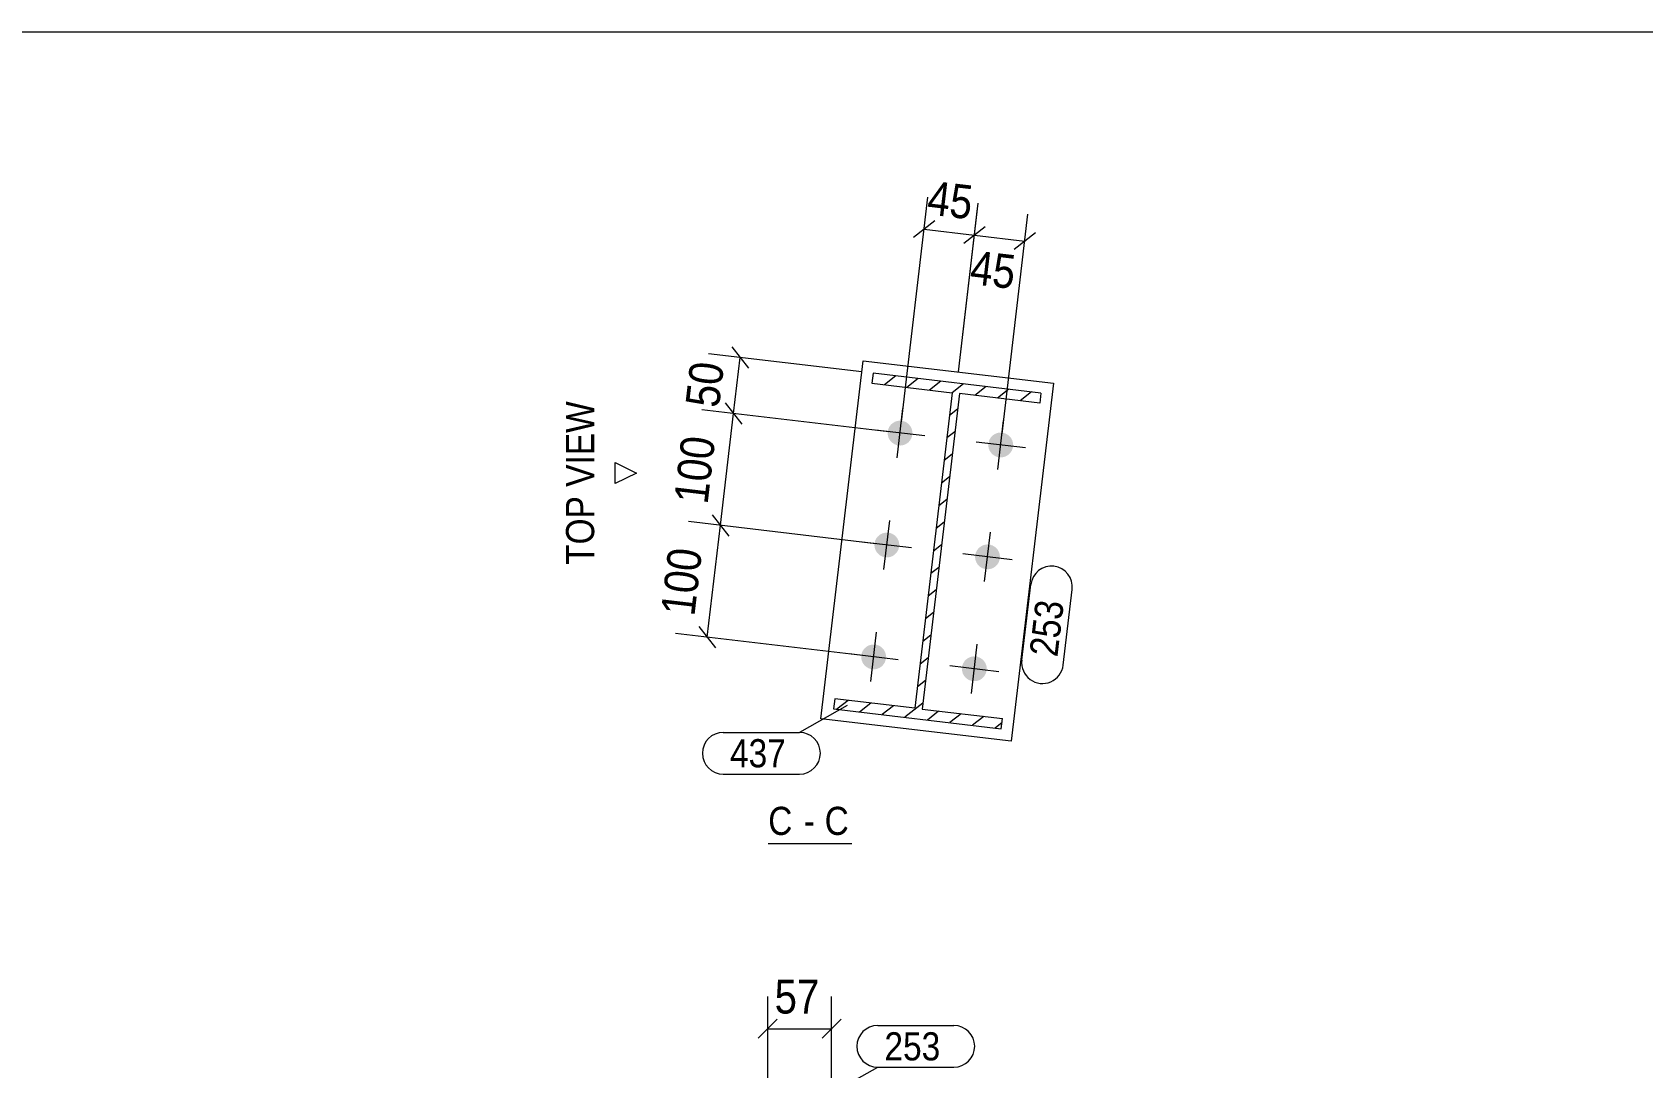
# Model space of a CAD drawing. Header units: millimetres. Extents: x 2 to 825, y 1 to 579.
# Drawn here: x 491.3 to 634.3, y 487.1 to 579 of the extents above; entities that cross this region are included whole.
import ezdxf

# ---------------------------------------------------------------- set-up
doc = ezdxf.new("R2010")
doc.units = ezdxf.units.MM
doc.linetypes.add('XKITLINE00', pattern=[0])
doc.linetypes.add('XKITLINE03', pattern=[6, 3, -1, 1, -1])
for name, color, linetype, lineweight in [('Bolt', 3, 'Continuous', 0), ('Dimensions', 7, 'Continuous', 0), ('DrawingSheet', 5, 'Continuous', 0), ('OtherObjectType', 7, 'Continuous', 0), ('Part', 2, 'Continuous', 0), ('PartMark', 7, 'Continuous', 0)]:
    doc.layers.add(name, color=color, linetype=linetype, lineweight=lineweight)
doc.styles.add('ARIAL', font='ARIAL.TTF')

# ---------------------------------------------------------------- blocks, each defined once
blk = doc.blocks.new('*A3')
at = {"layer": 'Part', "color": 7, "linetype": 'XKITLINE00', "lineweight": 0}
for p, q in [((567.94, 548.5), (566.94, 547.72)), ((569.94, 548.27), (568.94, 547.48)), ((571.95, 548.03), (570.95, 547.24)), ((573.96, 547.79), (572.95, 547)), ((575.96, 547.56), (574.96, 546.77)), ((577.97, 547.32), (576.97, 546.53)), ((579.98, 547.08), (578.98, 546.29)), ((573.43, 545.56), (572.71, 544.99)), ((573.2, 543.55), (572.48, 542.99)), ((572.96, 541.55), (572.24, 540.98)), ((572.72, 539.54), (572, 538.97)), ((572.49, 537.53), (571.77, 536.97)), ((572.25, 535.53), (571.53, 534.96)), ((572.01, 533.52), (571.29, 532.95)), ((571.78, 531.51), (571.06, 530.95)), ((571.54, 529.51), (570.82, 528.94)), ((571.3, 527.5), (570.58, 526.93)), ((571.07, 525.49), (570.35, 524.93)), ((570.83, 523.49), (570.11, 522.92)), ((570.59, 521.48), (569.87, 520.91)), ((563.72, 519.7), (562.72, 518.91)), ((565.73, 519.46), (564.73, 518.67)), ((567.73, 519.23), (566.73, 518.44)), ((570.36, 519.47), (568.74, 518.2)), ((571.75, 518.75), (570.75, 517.96)), ((573.75, 518.52), (572.75, 517.73)), ((575.76, 518.28), (574.76, 517.49)), ((577.38, 517.73), (576.77, 517.25))]:
    blk.add_line(p, q, dxfattribs=at)
blk = doc.blocks.new('*A127')
at = {"layer": 'Bolt'}
for points in [[(567.23, 543.58), (567.24, 543.61), (567.24, 543.63), (567.25, 543.66), (567.26, 543.68), (567.26, 543.71), (567.27, 543.74), (567.28, 543.76), (567.29, 543.79), (567.3, 543.81), (567.31, 543.84), (567.32, 543.86), (567.33, 543.89), (567.34, 543.91), (567.35, 543.94), (567.36, 543.96), (567.38, 543.98), (567.39, 544.01), (567.41, 544.03), (567.42, 544.05), (567.44, 544.07), (567.45, 544.1), (567.47, 544.12), (567.49, 544.14), (567.5, 544.16), (567.52, 544.18), (567.54, 544.2), (567.56, 544.22), (567.58, 544.23), (567.6, 544.25), (567.62, 544.27), (567.64, 544.29), (567.66, 544.3), (567.69, 544.32), (567.71, 544.33), (567.73, 544.35), (567.75, 544.36), (567.78, 544.38), (567.8, 544.39), (567.82, 544.4), (567.85, 544.42), (567.87, 544.43), (567.9, 544.44), (567.92, 544.45), (567.95, 544.46), (567.97, 544.47), (568, 544.47), (568.02, 544.48), (568.05, 544.49), (568.08, 544.5), (568.1, 544.5), (568.13, 544.51), (568.16, 544.51), (568.18, 544.51), (568.21, 544.52), (568.24, 544.52), (568.26, 544.52), (568.29, 544.52), (568.32, 544.52), (568.35, 544.52), (568.37, 544.52), (568.4, 544.52), (568.43, 544.52), (568.45, 544.52), (568.48, 544.51), (568.51, 544.51), (568.53, 544.5), (568.56, 544.5), (568.59, 544.49), (568.61, 544.48), (568.64, 544.48), (568.66, 544.47), (568.69, 544.46), (568.71, 544.45), (568.74, 544.44), (568.76, 544.43), (568.79, 544.42), (568.81, 544.41), (568.84, 544.4), (568.86, 544.38), (568.88, 544.37), (568.91, 544.36), (568.93, 544.34), (568.95, 544.33), (568.97, 544.31), (569, 544.29), (569.02, 544.28), (569.04, 544.26), (569.06, 544.24), (569.08, 544.22), (569.1, 544.21), (569.12, 544.19), (569.14, 544.17), (569.15, 544.15), (569.17, 544.13), (569.19, 544.1), (569.2, 544.08), (569.22, 544.06), (569.24, 544.04), (569.25, 544.02), (569.26, 543.99), (569.28, 543.97), (569.29, 543.95), (569.3, 543.92), (569.32, 543.9), (569.33, 543.87), (569.34, 543.85), (569.35, 543.82), (569.36, 543.8), (569.37, 543.77), (569.37, 543.75), (569.38, 543.72), (569.39, 543.7), (569.4, 543.67), (569.4, 543.64), (569.41, 543.62), (569.41, 543.59), (569.41, 543.56), (569.42, 543.54), (569.42, 543.51), (569.42, 543.48), (569.42, 543.46), (569.42, 543.43), (569.42, 543.4), (569.42, 543.38), (569.42, 543.35), (569.42, 543.32), (569.42, 543.29), (569.41, 543.27), (569.41, 543.24), (569.4, 543.21), (569.4, 543.19), (569.39, 543.16), (569.39, 543.14), (569.38, 543.11), (569.37, 543.08), (569.36, 543.06), (569.35, 543.03), (569.34, 543.01), (569.33, 542.98), (569.32, 542.96), (569.31, 542.93), (569.3, 542.91), (569.28, 542.89), (569.27, 542.86), (569.26, 542.84), (569.24, 542.82), (569.23, 542.79), (569.21, 542.77), (569.19, 542.75), (569.18, 542.73), (569.16, 542.71), (569.14, 542.69), (569.12, 542.67), (569.11, 542.65), (569.09, 542.63), (569.07, 542.61), (569.05, 542.59), (569.03, 542.58), (569.01, 542.56), (568.98, 542.54), (568.96, 542.53), (568.94, 542.51), (568.92, 542.5), (568.89, 542.48), (568.87, 542.47), (568.85, 542.46), (568.82, 542.44), (568.8, 542.43), (568.77, 542.42), (568.75, 542.41), (568.73, 542.4), (568.7, 542.39), (568.67, 542.38), (568.65, 542.37), (568.62, 542.36), (568.6, 542.36), (568.57, 542.35), (568.54, 542.35), (568.52, 542.34), (568.49, 542.34), (568.46, 542.33), (568.44, 542.33), (568.41, 542.33), (568.38, 542.32), (568.36, 542.32), (568.33, 542.32), (568.3, 542.32), (568.28, 542.32), (568.25, 542.33), (568.22, 542.33), (568.19, 542.33), (568.17, 542.33), (568.14, 542.34), (568.11, 542.34), (568.09, 542.35), (568.06, 542.35), (568.04, 542.36), (568.01, 542.37), (567.98, 542.38), (567.96, 542.39), (567.93, 542.39), (567.91, 542.4), (567.88, 542.42), (567.86, 542.43), (567.83, 542.44), (567.81, 542.45), (567.79, 542.46), (567.76, 542.48), (567.74, 542.49), (567.72, 542.51), (567.7, 542.52), (567.67, 542.54), (567.65, 542.55), (567.63, 542.57), (567.61, 542.59), (567.59, 542.6), (567.57, 542.62), (567.55, 542.64), (567.53, 542.66), (567.51, 542.68), (567.49, 542.7), (567.48, 542.72), (567.46, 542.74), (567.44, 542.76), (567.43, 542.79), (567.41, 542.81), (567.4, 542.83), (567.38, 542.85), (567.37, 542.88), (567.36, 542.9), (567.34, 542.92), (567.33, 542.95), (567.32, 542.97), (567.31, 543), (567.3, 543.02), (567.29, 543.05), (567.28, 543.07), (567.27, 543.1), (567.27, 543.12), (567.26, 543.15), (567.25, 543.18), (567.25, 543.2), (567.24, 543.23), (567.24, 543.26), (567.23, 543.28), (567.23, 543.31), (567.23, 543.34), (567.23, 543.36), (567.22, 543.39), (567.22, 543.42), (567.22, 543.44), (567.22, 543.47), (567.23, 543.5), (567.23, 543.53), (567.23, 543.55)], [(576.17, 542.52), (576.18, 542.55), (576.18, 542.58), (576.19, 542.6), (576.19, 542.63), (576.2, 542.66), (576.21, 542.68), (576.22, 542.71), (576.22, 542.73), (576.23, 542.76), (576.24, 542.78), (576.25, 542.81), (576.27, 542.83), (576.28, 542.86), (576.29, 542.88), (576.3, 542.91), (576.32, 542.93), (576.33, 542.95), (576.34, 542.97), (576.36, 543), (576.37, 543.02), (576.39, 543.04), (576.41, 543.06), (576.43, 543.08), (576.44, 543.1), (576.46, 543.12), (576.48, 543.14), (576.5, 543.16), (576.52, 543.18), (576.54, 543.2), (576.56, 543.22), (576.58, 543.23), (576.6, 543.25), (576.62, 543.26), (576.65, 543.28), (576.67, 543.29), (576.69, 543.31), (576.71, 543.32), (576.74, 543.34), (576.76, 543.35), (576.79, 543.36), (576.81, 543.37), (576.84, 543.38), (576.86, 543.39), (576.89, 543.4), (576.91, 543.41), (576.94, 543.42), (576.96, 543.43), (576.99, 543.43), (577.02, 543.44), (577.04, 543.45), (577.07, 543.45), (577.09, 543.46), (577.12, 543.46), (577.15, 543.46), (577.18, 543.47), (577.2, 543.47), (577.23, 543.47), (577.26, 543.47), (577.28, 543.47), (577.31, 543.47), (577.34, 543.47), (577.36, 543.46), (577.39, 543.46), (577.42, 543.46), (577.44, 543.45), (577.47, 543.45), (577.5, 543.44), (577.52, 543.44), (577.55, 543.43), (577.58, 543.42), (577.6, 543.41), (577.63, 543.41), (577.65, 543.4), (577.68, 543.39), (577.7, 543.38), (577.73, 543.37), (577.75, 543.35), (577.78, 543.34), (577.8, 543.33), (577.82, 543.31), (577.85, 543.3), (577.87, 543.29), (577.89, 543.27), (577.91, 543.26), (577.93, 543.24), (577.96, 543.22), (577.98, 543.21), (578, 543.19), (578.02, 543.17), (578.04, 543.15), (578.05, 543.13), (578.07, 543.11), (578.09, 543.09), (578.11, 543.07), (578.13, 543.05), (578.14, 543.03), (578.16, 543.01), (578.17, 542.98), (578.19, 542.96), (578.2, 542.94), (578.22, 542.92), (578.23, 542.89), (578.24, 542.87), (578.25, 542.84), (578.27, 542.82), (578.28, 542.79), (578.29, 542.77), (578.3, 542.74), (578.3, 542.72), (578.31, 542.69), (578.32, 542.67), (578.33, 542.64), (578.33, 542.62), (578.34, 542.59), (578.34, 542.56), (578.35, 542.54), (578.35, 542.51), (578.36, 542.48), (578.36, 542.46), (578.36, 542.43), (578.36, 542.4), (578.36, 542.37), (578.36, 542.35), (578.36, 542.32), (578.36, 542.29), (578.36, 542.27), (578.35, 542.24), (578.35, 542.21), (578.35, 542.19), (578.34, 542.16), (578.34, 542.13), (578.33, 542.11), (578.32, 542.08), (578.32, 542.05), (578.31, 542.03), (578.3, 542), (578.29, 541.98), (578.28, 541.95), (578.27, 541.93), (578.26, 541.9), (578.25, 541.88), (578.23, 541.85), (578.22, 541.83), (578.21, 541.81), (578.19, 541.78), (578.18, 541.76), (578.16, 541.74), (578.15, 541.72), (578.13, 541.7), (578.12, 541.68), (578.1, 541.65), (578.08, 541.63), (578.06, 541.61), (578.04, 541.59), (578.02, 541.58), (578, 541.56), (577.98, 541.54), (577.96, 541.52), (577.94, 541.5), (577.92, 541.49), (577.9, 541.47), (577.88, 541.46), (577.86, 541.44), (577.83, 541.43), (577.81, 541.41), (577.79, 541.4), (577.76, 541.39), (577.74, 541.38), (577.71, 541.37), (577.69, 541.35), (577.66, 541.34), (577.64, 541.33), (577.61, 541.33), (577.59, 541.32), (577.56, 541.31), (577.53, 541.3), (577.51, 541.3), (577.48, 541.29), (577.46, 541.29), (577.43, 541.28), (577.4, 541.28), (577.38, 541.27), (577.35, 541.27), (577.32, 541.27), (577.29, 541.27), (577.27, 541.27), (577.24, 541.27), (577.21, 541.27), (577.19, 541.27), (577.16, 541.27), (577.13, 541.28), (577.11, 541.28), (577.08, 541.28), (577.05, 541.29), (577.03, 541.29), (577, 541.3), (576.97, 541.31), (576.95, 541.31), (576.92, 541.32), (576.9, 541.33), (576.87, 541.34), (576.85, 541.35), (576.82, 541.36), (576.8, 541.37), (576.77, 541.38), (576.75, 541.4), (576.72, 541.41), (576.7, 541.42), (576.68, 541.44), (576.66, 541.45), (576.63, 541.47), (576.61, 541.48), (576.59, 541.5), (576.57, 541.51), (576.55, 541.53), (576.53, 541.55), (576.51, 541.57), (576.49, 541.59), (576.47, 541.61), (576.45, 541.63), (576.43, 541.65), (576.42, 541.67), (576.4, 541.69), (576.38, 541.71), (576.37, 541.73), (576.35, 541.75), (576.34, 541.78), (576.32, 541.8), (576.31, 541.82), (576.29, 541.84), (576.28, 541.87), (576.27, 541.89), (576.26, 541.92), (576.25, 541.94), (576.24, 541.97), (576.23, 541.99), (576.22, 542.02), (576.21, 542.04), (576.2, 542.07), (576.2, 542.1), (576.19, 542.12), (576.18, 542.15), (576.18, 542.17), (576.17, 542.2), (576.17, 542.23), (576.17, 542.25), (576.17, 542.28), (576.16, 542.31), (576.16, 542.34), (576.16, 542.36), (576.16, 542.39), (576.16, 542.42), (576.16, 542.44), (576.17, 542.47), (576.17, 542.5)], [(566.06, 533.65), (566.07, 533.67), (566.07, 533.7), (566.08, 533.73), (566.08, 533.75), (566.09, 533.78), (566.1, 533.81), (566.11, 533.83), (566.11, 533.86), (566.12, 533.88), (566.13, 533.91), (566.14, 533.93), (566.16, 533.96), (566.17, 533.98), (566.18, 534.01), (566.19, 534.03), (566.21, 534.05), (566.22, 534.08), (566.23, 534.1), (566.25, 534.12), (566.26, 534.14), (566.28, 534.16), (566.3, 534.19), (566.32, 534.21), (566.33, 534.23), (566.35, 534.25), (566.37, 534.27), (566.39, 534.28), (566.41, 534.3), (566.43, 534.32), (566.45, 534.34), (566.47, 534.36), (566.49, 534.37), (566.51, 534.39), (566.54, 534.4), (566.56, 534.42), (566.58, 534.43), (566.6, 534.45), (566.63, 534.46), (566.65, 534.47), (566.68, 534.48), (566.7, 534.5), (566.73, 534.51), (566.75, 534.52), (566.78, 534.53), (566.8, 534.53), (566.83, 534.54), (566.85, 534.55), (566.88, 534.56), (566.91, 534.56), (566.93, 534.57), (566.96, 534.57), (566.98, 534.58), (567.01, 534.58), (567.04, 534.59), (567.07, 534.59), (567.09, 534.59), (567.12, 534.59), (567.15, 534.59), (567.17, 534.59), (567.2, 534.59), (567.23, 534.59), (567.25, 534.59), (567.28, 534.58), (567.31, 534.58), (567.33, 534.58), (567.36, 534.57), (567.39, 534.57), (567.41, 534.56), (567.44, 534.55), (567.47, 534.55), (567.49, 534.54), (567.52, 534.53), (567.54, 534.52), (567.57, 534.51), (567.59, 534.5), (567.62, 534.49), (567.64, 534.48), (567.67, 534.46), (567.69, 534.45), (567.71, 534.44), (567.74, 534.42), (567.76, 534.41), (567.78, 534.39), (567.8, 534.38), (567.82, 534.36), (567.85, 534.35), (567.87, 534.33), (567.89, 534.31), (567.91, 534.29), (567.93, 534.27), (567.94, 534.25), (567.96, 534.24), (567.98, 534.22), (568, 534.19), (568.02, 534.17), (568.03, 534.15), (568.05, 534.13), (568.06, 534.11), (568.08, 534.09), (568.09, 534.06), (568.11, 534.04), (568.12, 534.02), (568.13, 533.99), (568.14, 533.97), (568.16, 533.94), (568.17, 533.92), (568.18, 533.89), (568.19, 533.87), (568.19, 533.84), (568.2, 533.82), (568.21, 533.79), (568.22, 533.77), (568.22, 533.74), (568.23, 533.71), (568.23, 533.69), (568.24, 533.66), (568.24, 533.63), (568.25, 533.61), (568.25, 533.58), (568.25, 533.55), (568.25, 533.52), (568.25, 533.5), (568.25, 533.47), (568.25, 533.44), (568.25, 533.42), (568.25, 533.39), (568.24, 533.36), (568.24, 533.34), (568.24, 533.31), (568.23, 533.28), (568.23, 533.26), (568.22, 533.23), (568.21, 533.2), (568.21, 533.18), (568.2, 533.15), (568.19, 533.13), (568.18, 533.1), (568.17, 533.08), (568.16, 533.05), (568.15, 533.03), (568.14, 533), (568.12, 532.98), (568.11, 532.95), (568.1, 532.93), (568.08, 532.91), (568.07, 532.89), (568.05, 532.86), (568.04, 532.84), (568.02, 532.82), (568.01, 532.8), (567.99, 532.78), (567.97, 532.76), (567.95, 532.74), (567.93, 532.72), (567.91, 532.7), (567.89, 532.68), (567.87, 532.66), (567.85, 532.65), (567.83, 532.63), (567.81, 532.61), (567.79, 532.6), (567.77, 532.58), (567.75, 532.57), (567.72, 532.55), (567.7, 532.54), (567.68, 532.52), (567.65, 532.51), (567.63, 532.5), (567.6, 532.49), (567.58, 532.48), (567.55, 532.47), (567.53, 532.46), (567.5, 532.45), (567.48, 532.44), (567.45, 532.43), (567.42, 532.43), (567.4, 532.42), (567.37, 532.41), (567.35, 532.41), (567.32, 532.4), (567.29, 532.4), (567.27, 532.4), (567.24, 532.4), (567.21, 532.39), (567.18, 532.39), (567.16, 532.39), (567.13, 532.39), (567.1, 532.39), (567.08, 532.39), (567.05, 532.4), (567.02, 532.4), (567, 532.4), (566.97, 532.41), (566.94, 532.41), (566.92, 532.42), (566.89, 532.42), (566.86, 532.43), (566.84, 532.44), (566.81, 532.45), (566.79, 532.45), (566.76, 532.46), (566.74, 532.47), (566.71, 532.48), (566.69, 532.5), (566.66, 532.51), (566.64, 532.52), (566.61, 532.53), (566.59, 532.55), (566.57, 532.56), (566.55, 532.57), (566.52, 532.59), (566.5, 532.61), (566.48, 532.62), (566.46, 532.64), (566.44, 532.66), (566.42, 532.67), (566.4, 532.69), (566.38, 532.71), (566.36, 532.73), (566.34, 532.75), (566.32, 532.77), (566.31, 532.79), (566.29, 532.81), (566.27, 532.83), (566.26, 532.85), (566.24, 532.88), (566.23, 532.9), (566.21, 532.92), (566.2, 532.94), (566.18, 532.97), (566.17, 532.99), (566.16, 533.02), (566.15, 533.04), (566.14, 533.07), (566.13, 533.09), (566.12, 533.12), (566.11, 533.14), (566.1, 533.17), (566.09, 533.19), (566.09, 533.22), (566.08, 533.25), (566.07, 533.27), (566.07, 533.3), (566.06, 533.33), (566.06, 533.35), (566.06, 533.38), (566.06, 533.41), (566.05, 533.43), (566.05, 533.46), (566.05, 533.49), (566.05, 533.51), (566.05, 533.54), (566.05, 533.57), (566.06, 533.59), (566.06, 533.62)], [(575, 532.59), (575.01, 532.62), (575.01, 532.65), (575.02, 532.67), (575.02, 532.7), (575.03, 532.73), (575.04, 532.75), (575.04, 532.78), (575.05, 532.8), (575.06, 532.83), (575.07, 532.85), (575.08, 532.88), (575.09, 532.9), (575.1, 532.93), (575.12, 532.95), (575.13, 532.97), (575.14, 533), (575.16, 533.02), (575.17, 533.04), (575.19, 533.07), (575.2, 533.09), (575.22, 533.11), (575.24, 533.13), (575.25, 533.15), (575.27, 533.17), (575.29, 533.19), (575.31, 533.21), (575.33, 533.23), (575.35, 533.25), (575.37, 533.27), (575.39, 533.28), (575.41, 533.3), (575.43, 533.32), (575.45, 533.33), (575.47, 533.35), (575.5, 533.36), (575.52, 533.38), (575.54, 533.39), (575.57, 533.4), (575.59, 533.42), (575.61, 533.43), (575.64, 533.44), (575.66, 533.45), (575.69, 533.46), (575.71, 533.47), (575.74, 533.48), (575.77, 533.49), (575.79, 533.5), (575.82, 533.5), (575.84, 533.51), (575.87, 533.52), (575.9, 533.52), (575.92, 533.52), (575.95, 533.53), (575.98, 533.53), (576, 533.53), (576.03, 533.54), (576.06, 533.54), (576.08, 533.54), (576.11, 533.54), (576.14, 533.54), (576.17, 533.53), (576.19, 533.53), (576.22, 533.53), (576.25, 533.53), (576.27, 533.52), (576.3, 533.52), (576.33, 533.51), (576.35, 533.51), (576.38, 533.5), (576.4, 533.49), (576.43, 533.48), (576.45, 533.47), (576.48, 533.47), (576.51, 533.46), (576.53, 533.45), (576.55, 533.43), (576.58, 533.42), (576.6, 533.41), (576.63, 533.4), (576.65, 533.38), (576.67, 533.37), (576.7, 533.36), (576.72, 533.34), (576.74, 533.32), (576.76, 533.31), (576.78, 533.29), (576.8, 533.27), (576.82, 533.26), (576.84, 533.24), (576.86, 533.22), (576.88, 533.2), (576.9, 533.18), (576.92, 533.16), (576.94, 533.14), (576.95, 533.12), (576.97, 533.1), (576.99, 533.08), (577, 533.05), (577.02, 533.03), (577.03, 533.01), (577.04, 532.98), (577.06, 532.96), (577.07, 532.94), (577.08, 532.91), (577.09, 532.89), (577.1, 532.86), (577.11, 532.84), (577.12, 532.81), (577.13, 532.79), (577.14, 532.76), (577.15, 532.74), (577.16, 532.71), (577.16, 532.68), (577.17, 532.66), (577.17, 532.63), (577.18, 532.6), (577.18, 532.58), (577.18, 532.55), (577.19, 532.52), (577.19, 532.5), (577.19, 532.47), (577.19, 532.44), (577.19, 532.42), (577.19, 532.39), (577.19, 532.36), (577.19, 532.34), (577.18, 532.31), (577.18, 532.28), (577.17, 532.25), (577.17, 532.23), (577.16, 532.2), (577.16, 532.18), (577.15, 532.15), (577.14, 532.12), (577.14, 532.1), (577.13, 532.07), (577.12, 532.05), (577.11, 532.02), (577.1, 532), (577.09, 531.97), (577.07, 531.95), (577.06, 531.92), (577.05, 531.9), (577.04, 531.88), (577.02, 531.85), (577.01, 531.83), (576.99, 531.81), (576.98, 531.79), (576.96, 531.77), (576.94, 531.74), (576.93, 531.72), (576.91, 531.7), (576.89, 531.68), (576.87, 531.66), (576.85, 531.64), (576.83, 531.63), (576.81, 531.61), (576.79, 531.59), (576.77, 531.57), (576.75, 531.56), (576.73, 531.54), (576.71, 531.53), (576.68, 531.51), (576.66, 531.5), (576.64, 531.48), (576.61, 531.47), (576.59, 531.46), (576.57, 531.45), (576.54, 531.43), (576.52, 531.42), (576.49, 531.41), (576.47, 531.4), (576.44, 531.39), (576.41, 531.39), (576.39, 531.38), (576.36, 531.37), (576.34, 531.37), (576.31, 531.36), (576.28, 531.35), (576.26, 531.35), (576.23, 531.35), (576.2, 531.34), (576.18, 531.34), (576.15, 531.34), (576.12, 531.34), (576.1, 531.34), (576.07, 531.34), (576.04, 531.34), (576.01, 531.34), (575.99, 531.34), (575.96, 531.34), (575.93, 531.35), (575.91, 531.35), (575.88, 531.36), (575.85, 531.36), (575.83, 531.37), (575.8, 531.38), (575.78, 531.38), (575.75, 531.39), (575.72, 531.4), (575.7, 531.41), (575.67, 531.42), (575.65, 531.43), (575.62, 531.44), (575.6, 531.45), (575.58, 531.46), (575.55, 531.48), (575.53, 531.49), (575.51, 531.5), (575.48, 531.52), (575.46, 531.53), (575.44, 531.55), (575.42, 531.57), (575.4, 531.58), (575.38, 531.6), (575.36, 531.62), (575.34, 531.64), (575.32, 531.66), (575.3, 531.67), (575.28, 531.69), (575.26, 531.71), (575.24, 531.74), (575.23, 531.76), (575.21, 531.78), (575.19, 531.8), (575.18, 531.82), (575.16, 531.84), (575.15, 531.87), (575.14, 531.89), (575.12, 531.91), (575.11, 531.94), (575.1, 531.96), (575.09, 531.99), (575.08, 532.01), (575.07, 532.04), (575.06, 532.06), (575.05, 532.09), (575.04, 532.11), (575.03, 532.14), (575.02, 532.16), (575.02, 532.19), (575.01, 532.22), (575.01, 532.24), (575, 532.27), (575, 532.3), (575, 532.32), (574.99, 532.35), (574.99, 532.38), (574.99, 532.4), (574.99, 532.43), (574.99, 532.46), (574.99, 532.49), (574.99, 532.51), (574.99, 532.54), (575, 532.57)], [(564.89, 523.72), (564.9, 523.74), (564.9, 523.77), (564.91, 523.8), (564.91, 523.82), (564.92, 523.85), (564.93, 523.87), (564.93, 523.9), (564.94, 523.93), (564.95, 523.95), (564.96, 523.98), (564.97, 524), (564.98, 524.03), (564.99, 524.05), (565.01, 524.07), (565.02, 524.1), (565.03, 524.12), (565.05, 524.14), (565.06, 524.17), (565.08, 524.19), (565.09, 524.21), (565.11, 524.23), (565.13, 524.25), (565.14, 524.28), (565.16, 524.3), (565.18, 524.32), (565.2, 524.33), (565.22, 524.35), (565.24, 524.37), (565.26, 524.39), (565.28, 524.41), (565.3, 524.42), (565.32, 524.44), (565.34, 524.46), (565.36, 524.47), (565.39, 524.49), (565.41, 524.5), (565.43, 524.52), (565.46, 524.53), (565.48, 524.54), (565.5, 524.55), (565.53, 524.56), (565.55, 524.58), (565.58, 524.59), (565.6, 524.59), (565.63, 524.6), (565.66, 524.61), (565.68, 524.62), (565.71, 524.63), (565.73, 524.63), (565.76, 524.64), (565.79, 524.64), (565.81, 524.65), (565.84, 524.65), (565.87, 524.66), (565.89, 524.66), (565.92, 524.66), (565.95, 524.66), (565.97, 524.66), (566, 524.66), (566.03, 524.66), (566.06, 524.66), (566.08, 524.66), (566.11, 524.65), (566.14, 524.65), (566.16, 524.65), (566.19, 524.64), (566.22, 524.64), (566.24, 524.63), (566.27, 524.62), (566.29, 524.62), (566.32, 524.61), (566.35, 524.6), (566.37, 524.59), (566.4, 524.58), (566.42, 524.57), (566.44, 524.56), (566.47, 524.55), (566.49, 524.53), (566.52, 524.52), (566.54, 524.51), (566.56, 524.49), (566.59, 524.48), (566.61, 524.46), (566.63, 524.45), (566.65, 524.43), (566.67, 524.42), (566.69, 524.4), (566.71, 524.38), (566.73, 524.36), (566.75, 524.34), (566.77, 524.32), (566.79, 524.3), (566.81, 524.28), (566.83, 524.26), (566.84, 524.24), (566.86, 524.22), (566.88, 524.2), (566.89, 524.18), (566.91, 524.15), (566.92, 524.13), (566.93, 524.11), (566.95, 524.08), (566.96, 524.06), (566.97, 524.04), (566.98, 524.01), (566.99, 523.99), (567, 523.96), (567.01, 523.94), (567.02, 523.91), (567.03, 523.89), (567.04, 523.86), (567.05, 523.83), (567.05, 523.81), (567.06, 523.78), (567.06, 523.75), (567.07, 523.73), (567.07, 523.7), (567.07, 523.67), (567.08, 523.65), (567.08, 523.62), (567.08, 523.59), (567.08, 523.57), (567.08, 523.54), (567.08, 523.51), (567.08, 523.49), (567.08, 523.46), (567.07, 523.43), (567.07, 523.41), (567.06, 523.38), (567.06, 523.35), (567.05, 523.33), (567.05, 523.3), (567.04, 523.27), (567.03, 523.25), (567.03, 523.22), (567.02, 523.2), (567.01, 523.17), (567, 523.15), (566.99, 523.12), (566.98, 523.1), (566.97, 523.07), (566.95, 523.05), (566.94, 523.02), (566.93, 523), (566.91, 522.98), (566.9, 522.95), (566.88, 522.93), (566.87, 522.91), (566.85, 522.89), (566.83, 522.87), (566.82, 522.85), (566.8, 522.83), (566.78, 522.81), (566.76, 522.79), (566.74, 522.77), (566.72, 522.75), (566.7, 522.73), (566.68, 522.71), (566.66, 522.7), (566.64, 522.68), (566.62, 522.67), (566.6, 522.65), (566.57, 522.63), (566.55, 522.62), (566.53, 522.61), (566.5, 522.59), (566.48, 522.58), (566.46, 522.57), (566.43, 522.56), (566.41, 522.55), (566.38, 522.54), (566.36, 522.53), (566.33, 522.52), (566.3, 522.51), (566.28, 522.5), (566.25, 522.5), (566.23, 522.49), (566.2, 522.48), (566.17, 522.48), (566.15, 522.47), (566.12, 522.47), (566.09, 522.47), (566.07, 522.46), (566.04, 522.46), (566.01, 522.46), (565.99, 522.46), (565.96, 522.46), (565.93, 522.46), (565.9, 522.46), (565.88, 522.47), (565.85, 522.47), (565.82, 522.47), (565.8, 522.48), (565.77, 522.48), (565.74, 522.49), (565.72, 522.49), (565.69, 522.5), (565.67, 522.51), (565.64, 522.51), (565.61, 522.52), (565.59, 522.53), (565.56, 522.54), (565.54, 522.55), (565.51, 522.56), (565.49, 522.58), (565.47, 522.59), (565.44, 522.6), (565.42, 522.61), (565.4, 522.63), (565.37, 522.64), (565.35, 522.66), (565.33, 522.67), (565.31, 522.69), (565.29, 522.71), (565.27, 522.72), (565.25, 522.74), (565.23, 522.76), (565.21, 522.78), (565.19, 522.8), (565.17, 522.82), (565.15, 522.84), (565.13, 522.86), (565.12, 522.88), (565.1, 522.9), (565.08, 522.92), (565.07, 522.95), (565.05, 522.97), (565.04, 522.99), (565.03, 523.01), (565.01, 523.04), (565, 523.06), (564.99, 523.09), (564.98, 523.11), (564.97, 523.13), (564.96, 523.16), (564.95, 523.19), (564.94, 523.21), (564.93, 523.24), (564.92, 523.26), (564.91, 523.29), (564.91, 523.31), (564.9, 523.34), (564.9, 523.37), (564.89, 523.39), (564.89, 523.42), (564.89, 523.45), (564.88, 523.47), (564.88, 523.5), (564.88, 523.53), (564.88, 523.56), (564.88, 523.58), (564.88, 523.61), (564.88, 523.64), (564.88, 523.66), (564.89, 523.69)], [(573.83, 522.66), (573.83, 522.69), (573.84, 522.72), (573.84, 522.74), (573.85, 522.77), (573.86, 522.79), (573.86, 522.82), (573.87, 522.85), (573.88, 522.87), (573.89, 522.9), (573.9, 522.92), (573.91, 522.95), (573.92, 522.97), (573.93, 523), (573.95, 523.02), (573.96, 523.04), (573.97, 523.07), (573.99, 523.09), (574, 523.11), (574.02, 523.13), (574.03, 523.16), (574.05, 523.18), (574.06, 523.2), (574.08, 523.22), (574.1, 523.24), (574.12, 523.26), (574.14, 523.28), (574.16, 523.3), (574.17, 523.32), (574.2, 523.34), (574.22, 523.35), (574.24, 523.37), (574.26, 523.39), (574.28, 523.4), (574.3, 523.42), (574.32, 523.43), (574.35, 523.45), (574.37, 523.46), (574.39, 523.47), (574.42, 523.49), (574.44, 523.5), (574.47, 523.51), (574.49, 523.52), (574.52, 523.53), (574.54, 523.54), (574.57, 523.55), (574.59, 523.56), (574.62, 523.56), (574.64, 523.57), (574.67, 523.58), (574.7, 523.58), (574.72, 523.59), (574.75, 523.59), (574.78, 523.6), (574.8, 523.6), (574.83, 523.6), (574.86, 523.6), (574.89, 523.61), (574.91, 523.61), (574.94, 523.61), (574.97, 523.61), (574.99, 523.6), (575.02, 523.6), (575.05, 523.6), (575.07, 523.6), (575.1, 523.59), (575.13, 523.59), (575.15, 523.58), (575.18, 523.57), (575.21, 523.57), (575.23, 523.56), (575.26, 523.55), (575.28, 523.54), (575.31, 523.53), (575.33, 523.52), (575.36, 523.51), (575.38, 523.5), (575.41, 523.49), (575.43, 523.48), (575.46, 523.47), (575.48, 523.45), (575.5, 523.44), (575.52, 523.42), (575.55, 523.41), (575.57, 523.39), (575.59, 523.38), (575.61, 523.36), (575.63, 523.34), (575.65, 523.33), (575.67, 523.31), (575.69, 523.29), (575.71, 523.27), (575.73, 523.25), (575.75, 523.23), (575.76, 523.21), (575.78, 523.19), (575.8, 523.17), (575.81, 523.14), (575.83, 523.12), (575.84, 523.1), (575.86, 523.08), (575.87, 523.05), (575.89, 523.03), (575.9, 523.01), (575.91, 522.98), (575.92, 522.96), (575.93, 522.93), (575.94, 522.91), (575.95, 522.88), (575.96, 522.86), (575.97, 522.83), (575.98, 522.81), (575.98, 522.78), (575.99, 522.75), (576, 522.73), (576, 522.7), (576.01, 522.67), (576.01, 522.65), (576.01, 522.62), (576.01, 522.59), (576.02, 522.57), (576.02, 522.54), (576.02, 522.51), (576.02, 522.49), (576.02, 522.46), (576.02, 522.43), (576.01, 522.4), (576.01, 522.38), (576.01, 522.35), (576, 522.32), (576, 522.3), (575.99, 522.27), (575.99, 522.24), (575.98, 522.22), (575.97, 522.19), (575.96, 522.17), (575.96, 522.14), (575.95, 522.12), (575.94, 522.09), (575.93, 522.07), (575.91, 522.04), (575.9, 522.02), (575.89, 521.99), (575.88, 521.97), (575.86, 521.95), (575.85, 521.92), (575.84, 521.9), (575.82, 521.88), (575.8, 521.86), (575.79, 521.83), (575.77, 521.81), (575.75, 521.79), (575.74, 521.77), (575.72, 521.75), (575.7, 521.73), (575.68, 521.71), (575.66, 521.7), (575.64, 521.68), (575.62, 521.66), (575.6, 521.64), (575.58, 521.63), (575.56, 521.61), (575.53, 521.59), (575.51, 521.58), (575.49, 521.57), (575.47, 521.55), (575.44, 521.54), (575.42, 521.53), (575.39, 521.51), (575.37, 521.5), (575.34, 521.49), (575.32, 521.48), (575.29, 521.47), (575.27, 521.46), (575.24, 521.46), (575.22, 521.45), (575.19, 521.44), (575.16, 521.43), (575.14, 521.43), (575.11, 521.42), (575.08, 521.42), (575.06, 521.42), (575.03, 521.41), (575, 521.41), (574.98, 521.41), (574.95, 521.41), (574.92, 521.41), (574.9, 521.41), (574.87, 521.41), (574.84, 521.41), (574.82, 521.41), (574.79, 521.41), (574.76, 521.42), (574.74, 521.42), (574.71, 521.43), (574.68, 521.43), (574.66, 521.44), (574.63, 521.44), (574.6, 521.45), (574.58, 521.46), (574.55, 521.47), (574.53, 521.48), (574.5, 521.49), (574.48, 521.5), (574.45, 521.51), (574.43, 521.52), (574.4, 521.53), (574.38, 521.55), (574.36, 521.56), (574.33, 521.57), (574.31, 521.59), (574.29, 521.6), (574.27, 521.62), (574.25, 521.64), (574.22, 521.65), (574.2, 521.67), (574.18, 521.69), (574.16, 521.71), (574.14, 521.72), (574.13, 521.74), (574.11, 521.76), (574.09, 521.78), (574.07, 521.8), (574.05, 521.82), (574.04, 521.85), (574.02, 521.87), (574.01, 521.89), (573.99, 521.91), (573.98, 521.94), (573.96, 521.96), (573.95, 521.98), (573.94, 522.01), (573.93, 522.03), (573.91, 522.06), (573.9, 522.08), (573.89, 522.11), (573.88, 522.13), (573.88, 522.16), (573.87, 522.18), (573.86, 522.21), (573.85, 522.23), (573.85, 522.26), (573.84, 522.29), (573.84, 522.31), (573.83, 522.34), (573.83, 522.37), (573.82, 522.39), (573.82, 522.42), (573.82, 522.45), (573.82, 522.47), (573.82, 522.5), (573.82, 522.53), (573.82, 522.55), (573.82, 522.58), (573.82, 522.61), (573.83, 522.64)]]:
    blk.add_hatch(color=3, dxfattribs=at).paths.add_polyline_path(points, flags=17)
at = {"layer": 'Bolt', "color": 3, "linetype": 'XKITLINE00', "lineweight": 0}
for p, q in [((568.07, 541.24), (568.58, 545.61)), ((570.51, 543.17), (566.14, 543.68)), ((577, 540.18), (577.52, 544.55)), ((579.45, 542.11), (575.08, 542.63)), ((566.89, 531.31), (567.41, 535.68)), ((569.34, 533.23), (564.97, 533.75)), ((575.83, 530.25), (576.35, 534.62)), ((578.27, 532.18), (573.91, 532.7)), ((565.72, 521.38), (566.24, 525.75)), ((568.16, 523.3), (563.8, 523.82)), ((574.66, 520.32), (575.18, 524.69)), ((577.1, 522.25), (572.73, 522.76))]:
    blk.add_line(p, q, dxfattribs=at)
blk = doc.blocks.new('*A128')
at = {"layer": 'Part', "color": 2, "linetype": 'XKITLINE00', "lineweight": 0}
for p, q in [((565.93, 548.74), (565.83, 547.85)), ((565.83, 547.85), (572.95, 547.01)), ((580.83, 546.98), (565.93, 548.74)), ((572.95, 547.01), (569.65, 519)), ((573.6, 546.93), (570.29, 518.92)), ((580.72, 546.09), (573.6, 546.93)), ((580.83, 546.98), (580.72, 546.09)), ((562.52, 519.84), (562.42, 518.95)), ((569.65, 519), (562.52, 519.84)), ((562.42, 518.95), (577.31, 517.19)), ((570.29, 518.92), (577.42, 518.08)), ((577.31, 517.19), (577.42, 518.08))]:
    blk.add_line(p, q, dxfattribs=at)
at = {"layer": 'Part', "color": 7, "linetype": 'XKITLINE03', "lineweight": 0}
blk.add_line((571.62, 532.96), (571.62, 532.96), dxfattribs=at)
blk = doc.blocks.new('*A129')
at = {"layer": 'Part', "color": 2, "linetype": 'XKITLINE00', "lineweight": 0}
for p, q in [((561.3, 518.07), (565.05, 549.85)), ((565.05, 549.85), (581.94, 547.86)), ((581.94, 547.86), (578.19, 516.08)), ((578.19, 516.08), (561.3, 518.07))]:
    blk.add_line(p, q, dxfattribs=at)
blk = doc.blocks.new('*A175')
at = {"layer": 'DrawingSheet', "color": 5, "linetype": 'XKITLINE00', "lineweight": 0}
blk.add_line((825, 579), (5, 579), dxfattribs=at)
blk = doc.blocks.new('*A321')
at = {"layer": 'Dimensions', "color": 7, "linetype": 'XKITLINE00', "lineweight": 0}
for p, q in [((568.44, 544.42), (570.79, 564.35)), ((573.5, 548.85), (575.26, 563.82)), ((571.4, 562.26), (569.52, 560.77)), ((570.46, 561.52), (574.93, 560.99)), ((575.87, 561.73), (573.99, 560.25))]:
    blk.add_line(p, q, dxfattribs=at)
at = {"layer": 'Dimensions', "color": 3}
for p in [(570.46, 561.52), (574.93, 560.99)]:
    blk.add_point(p, dxfattribs=at)
at = {"layer": 'Dimensions', "color": 3, "style": 'ARIAL', "width": 0.85}
blk.add_text('45', height=3, rotation=-6.7323, dxfattribs=at).set_placement((570.64, 562.85))
blk = doc.blocks.new('*A322')
at = {"layer": 'Dimensions', "color": 7, "linetype": 'XKITLINE00', "lineweight": 0}
for p, q in [((573.5, 548.85), (575.21, 563.37)), ((577.38, 543.36), (579.68, 562.85)), ((575.87, 561.73), (573.99, 560.25)), ((574.93, 560.99), (579.4, 560.46)), ((580.34, 561.21), (578.45, 559.72))]:
    blk.add_line(p, q, dxfattribs=at)
at = {"layer": 'Dimensions', "color": 3}
for p in [(574.93, 560.99), (579.4, 560.46)]:
    blk.add_point(p, dxfattribs=at)
at = {"layer": 'Dimensions', "color": 3, "style": 'ARIAL', "width": 0.85}
blk.add_text('45', height=3, rotation=-6.7323, dxfattribs=at).set_placement((574.44, 556.67))
blk = doc.blocks.new('*A323')
at = {"layer": 'Dimensions', "color": 7, "linetype": 'XKITLINE00', "lineweight": 0}
for p, q in [((566.16, 533.61), (549.55, 535.57)), ((551.21, 525.3), (552.38, 535.24)), ((551.64, 536.18), (553.12, 534.29)), ((550.46, 526.25), (551.95, 524.36)), ((564.99, 523.68), (548.38, 525.64))]:
    blk.add_line(p, q, dxfattribs=at)
at = {"layer": 'Dimensions', "color": 3}
for p in [(552.38, 535.24), (551.21, 525.3)]:
    blk.add_point(p, dxfattribs=at)
at = {"layer": 'Dimensions', "color": 3, "style": 'ARIAL', "width": 0.85}
blk.add_text('100', height=3, rotation=83.268, dxfattribs=at).set_placement((550.06, 527.11))
blk = doc.blocks.new('*A324')
at = {"layer": 'Dimensions', "color": 7, "linetype": 'XKITLINE00', "lineweight": 0}
for p, q in [((567.33, 543.54), (550.72, 545.5)), ((552.38, 535.24), (553.55, 545.17)), ((552.81, 546.11), (554.29, 544.22)), ((566.16, 533.61), (549.55, 535.57)), ((551.64, 536.18), (553.12, 534.29))]:
    blk.add_line(p, q, dxfattribs=at)
at = {"layer": 'Dimensions', "color": 3}
for p in [(553.55, 545.17), (552.38, 535.24)]:
    blk.add_point(p, dxfattribs=at)
at = {"layer": 'Dimensions', "color": 3, "style": 'ARIAL', "width": 0.85}
blk.add_text('100', height=3, rotation=83.268, dxfattribs=at).set_placement((551.23, 537.04))
blk = doc.blocks.new('*A325')
at = {"layer": 'Dimensions', "color": 7, "linetype": 'XKITLINE00', "lineweight": 0}
for p, q in [((553.39, 551.07), (554.88, 549.19)), ((564.94, 548.86), (551.31, 550.47)), ((553.55, 545.17), (554.14, 550.13)), ((567.33, 543.54), (550.72, 545.5)), ((552.81, 546.11), (554.29, 544.22))]:
    blk.add_line(p, q, dxfattribs=at)
at = {"layer": 'Dimensions', "color": 3}
for p in [(554.14, 550.13), (553.55, 545.17)]:
    blk.add_point(p, dxfattribs=at)
at = {"layer": 'Dimensions', "color": 3, "style": 'ARIAL', "width": 0.85}
blk.add_text('50', height=3, rotation=83.268, dxfattribs=at).set_placement((552.24, 545.6))
blk = doc.blocks.new('*A326')
at = {"layer": 'PartMark', "color": 7, "linetype": 'XKITLINE00', "lineweight": 0}
for p, q in [((579.14, 523.27), (579.93, 529.98)), ((582.81, 522.83), (583.6, 529.55))]:
    blk.add_line(p, q, dxfattribs=at)
for centre, start, end in [((581.77, 529.77), 353.2695, 173.2695), ((580.97, 523.05), 173.2695, 353.2695)]:
    blk.add_arc(centre, 1.85, start, end, dxfattribs=at)
at = {"layer": 'PartMark', "color": 3, "style": 'ARIAL', "width": 0.85}
blk.add_text('253', height=2.5, rotation=83.268, dxfattribs=at).set_placement((582.29, 523.5))
blk = doc.blocks.new('*A327')
at = {"layer": 'PartMark', "color": 7, "linetype": 'XKITLINE00', "lineweight": 0}
for p, q in [((563.64, 519.26), (559.4, 516.86)), ((552.63, 516.86), (559.4, 516.86)), ((552.63, 513.16), (559.4, 513.16))]:
    blk.add_line(p, q, dxfattribs=at)
for centre, start, end in [((552.63, 515.01), 90, 270), ((559.4, 515.01), 270, 90)]:
    blk.add_arc(centre, 1.85, start, end, dxfattribs=at)
at = {"layer": 'PartMark', "color": 3, "style": 'ARIAL', "width": 0.85}
blk.add_text('437', height=2.5, dxfattribs=at).set_placement((553.23, 513.76))
blk = doc.blocks.new('*A328')
at = {"layer": 'OtherObjectType', "color": 7, "linetype": 'XKITLINE00', "lineweight": 0}
for p, q in [((543.04, 538.94), (543.04, 540.82)), ((543.04, 540.82), (544.92, 539.88)), ((544.92, 539.88), (543.04, 538.94)), ((544.92, 539.88), (544.92, 539.88)), ((556.62, 507.01), (564.04, 507.01))]:
    blk.add_line(p, q, dxfattribs=at)
at = {"layer": 'OtherObjectType', "color": 7, "style": 'ARIAL', "width": 0.85}
blk.add_text('TOP VIEW', height=2.5, rotation=90, dxfattribs=at).set_placement((541.17, 531.73))
for s, p in [('C', (556.62, 507.76)), ('C', (561.63, 507.76)), ('-', (559.77, 507.76))]:
    blk.add_text(s, height=2.5, dxfattribs=at).set_placement(p)
blk = doc.blocks.new('*A369')
at = {"layer": 'Dimensions', "color": 7, "linetype": 'XKITLINE00', "lineweight": 0}
for p, q in [((556.58, 455.91), (556.58, 493.41)), ((562.25, 455.91), (562.25, 493.41)), ((557.42, 491.41), (555.73, 489.71)), ((556.58, 490.56), (562.25, 490.56)), ((563.1, 491.41), (561.4, 489.71))]:
    blk.add_line(p, q, dxfattribs=at)
at = {"layer": 'Dimensions', "color": 3}
for p in [(556.58, 490.56), (562.25, 490.56)]:
    blk.add_point(p, dxfattribs=at)
at = {"layer": 'Dimensions', "color": 3, "style": 'ARIAL', "width": 0.85}
blk.add_text('57', height=3, dxfattribs=at).set_placement((557.19, 491.91))
blk = doc.blocks.new('*A371')
at = {"layer": 'PartMark', "color": 7, "linetype": 'XKITLINE00', "lineweight": 0}
for p, q in [((566.34, 490.85), (573.1, 490.85)), ((562.09, 484.75), (566.34, 487.15)), ((566.34, 487.15), (573.1, 487.15))]:
    blk.add_line(p, q, dxfattribs=at)
for centre, start, end in [((566.34, 489), 90, 270), ((573.1, 489), 270, 90)]:
    blk.add_arc(centre, 1.85, start, end, dxfattribs=at)
at = {"layer": 'PartMark', "color": 3, "style": 'ARIAL', "width": 0.85}
blk.add_text('253', height=2.5, dxfattribs=at).set_placement((566.94, 487.75))

msp = doc.modelspace()

# ---------------------------------------------------------------- block references
at = {"lineweight": 0}
for name in ['*A175', '*A321', '*A322', '*A325', '*A129', '*A128', '*A3', '*A324', '*A127', '*A323', '*A326', '*A327', '*A369', '*A371']:
    msp.add_blockref(name, (0, 0), dxfattribs=at)
at = {"layer": 'OtherObjectType', "lineweight": 0}
msp.add_blockref('*A328', (0, 0), dxfattribs=at)

doc.saveas('drawing.dxf')
